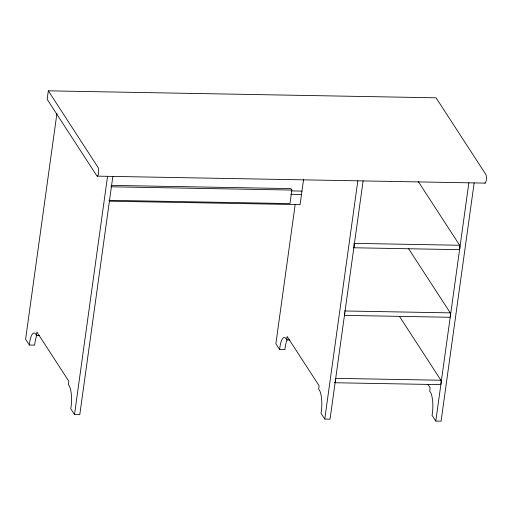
<?xml version="1.0" encoding="UTF-8"?>
<svg xmlns="http://www.w3.org/2000/svg" width="512" height="512" viewBox="0 0 512 512"><rect width="100%" height="100%" fill="white"/><g stroke="black" fill="none" stroke-linecap="round" stroke-linejoin="round"><path stroke-width="0.77" d="M48.326 90.835L47.155 99.29L96.992 176.058A4.71 1.344 -89 0 0 98.522 173.28A4.71 1.344 -89 0 0 98.163 167.61L48.326 90.835L436.064 97.811L485.907 174.586A4.71 1.344 -89 0 1 486.259 180.256A4.71 1.344 -89 0 1 484.73 183.034M56.909 113.594L25.6 339.245L29.363 345.037L34.65 345.133A16.256 4.634 -89 0 1 36.922 335.379M29.363 345.037A16.256 4.634 -89 0 1 36.41 335.379L36.877 332L68.851 381.248L68.378 384.627A16.256 4.634 -89 0 1 70.739 408.774L74.496 414.566L79.789 414.662L112.858 176.346M74.496 414.566L107.565 176.25M111.482 185.376L290.912 188.608L291.853 190.054L289.978 203.578L108.954 200.32M295.206 204.397L275.866 343.744L279.629 349.542L284.915 349.638A16.256 4.634 -89 0 1 287.194 339.878M303.603 179.232L300.083 204.621L109.363 201.19M279.629 349.542A16.256 4.634 -89 0 1 286.675 339.878L287.142 336.499L319.117 385.754L318.65 389.133A16.256 4.634 -89 0 1 321.005 413.274L324.768 419.072L330.054 419.162L363.123 180.845M324.768 419.072L357.837 180.755M474.157 182.848L441.088 421.165L435.802 421.069L468.87 182.752M97.293 176.134L485.03 183.11M110.829 186.797L291.853 190.054M291.232 190.906L301.958 191.098M290.758 194.285L301.491 194.477M353.894 243.36L459.642 245.261A2.47 0.704 -89 0 1 459.808 248.186A2.47 0.704 -89 0 1 459.034 249.658L353.286 247.757M344.512 310.97L450.259 312.87A2.47 0.704 -89 0 1 450.426 315.789A2.47 0.704 -89 0 1 449.651 317.267L344.698 315.379M36.41 335.379L39.43 335.437M286.675 339.878L289.696 339.936M335.962 378.355L440.915 380.243A2.47 0.704 -89 0 1 441.082 383.162A2.47 0.704 -89 0 1 440.301 384.634L334.554 382.733A2.47 0.704 -89 0 0 334.707 382.752M418.131 181.318L459.642 245.261M408.32 248.262L450.259 312.87M399.405 316.301L440.915 380.243M427.994 384.422L430.15 387.75L429.683 391.13A16.256 4.634 -89 0 1 432.038 415.27L435.802 421.069M354.074 244.186A2.47 0.704 -89 0 1 353.594 247.674M344.755 312.832A2.47 0.704 -89 0 1 344.358 315.072M335.27 378.714A2.47 0.704 -89 0 1 335.136 382.131"/></g></svg>
